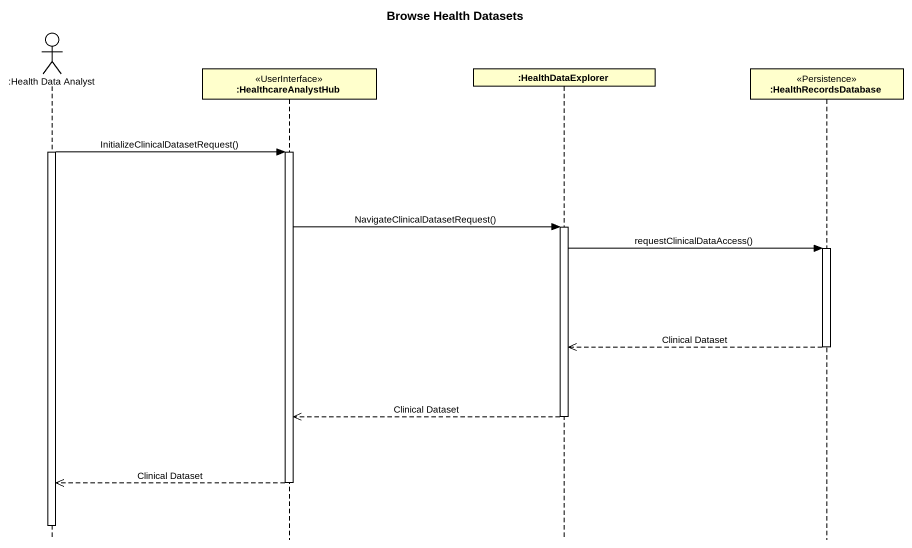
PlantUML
@startuml
title Browse Health Datasets
hide footbox
actor ":Health Data Analyst" as Health_Data_Analyst
participant ":HealthcareAnalystHub" as HealthcareAnalystHub <<UserInterface>>
participant ":HealthDataExplorer" as HealthDataExplorer
participant ":HealthRecordsDatabase" as HealthRecordsDatabase <<Persistence>>

activate Health_Data_Analyst
Health_Data_Analyst -> HealthcareAnalystHub : InitializeClinicalDatasetRequest()
activate HealthcareAnalystHub
HealthcareAnalystHub -> HealthDataExplorer : NavigateClinicalDatasetRequest()
activate HealthDataExplorer
HealthDataExplorer -> HealthRecordsDatabase : requestClinicalDataAccess()
activate HealthRecordsDatabase
HealthRecordsDatabase -->> HealthDataExplorer : Clinical Dataset
deactivate HealthRecordsDatabase
HealthDataExplorer -->> HealthcareAnalystHub : Clinical Dataset
deactivate HealthDataExplorer
HealthcareAnalystHub -->> Health_Data_Analyst : Clinical Dataset
deactivate HealthcareAnalystHub
deactivate Health_Data_Analyst
@enduml
